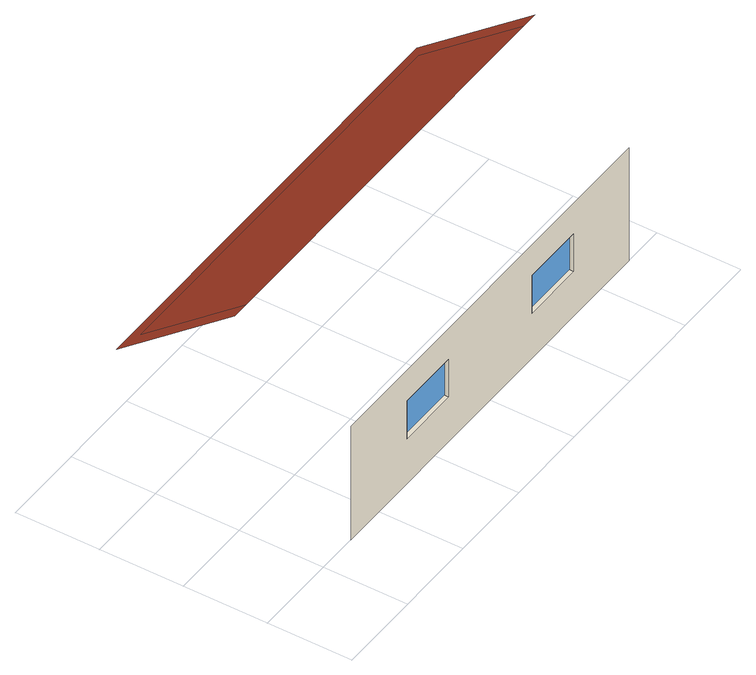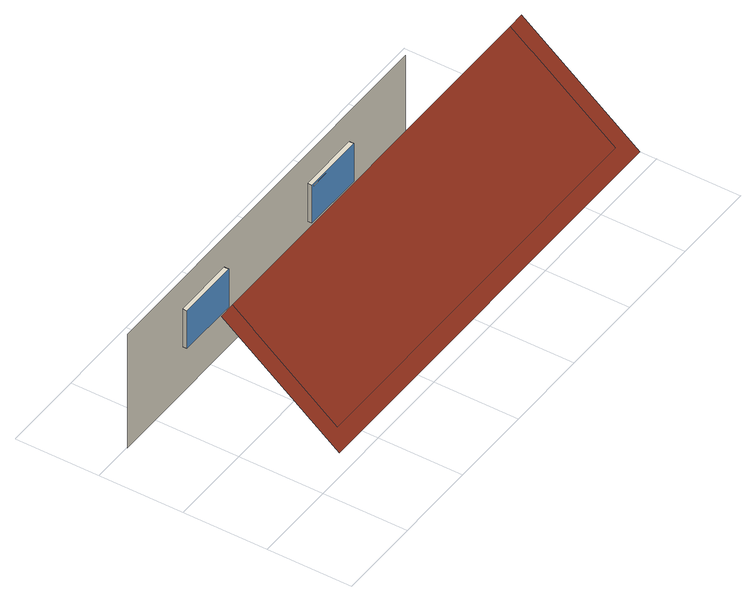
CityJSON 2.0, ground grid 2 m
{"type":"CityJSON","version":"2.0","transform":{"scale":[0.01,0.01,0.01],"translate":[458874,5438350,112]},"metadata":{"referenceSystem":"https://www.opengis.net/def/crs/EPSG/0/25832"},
"CityObjects":{
"building1":{"type":"Building","attributes":{"name":"Example Building LOD3","function":"1000","yearOfConstruction":1985,"roofType":"1030","measuredHeight":5,"storeysAboveGround":1,"storeyHeightsAboveGround":3},"address":[{"country":"Germany","locality":"Eggenstein-Leopoldshafen","thoroughfareNumber":"1","thoroughfareName":"Hermann-von-Helmholtz-Platz","postcode":"76344"}],"geometry":[{"type":"MultiSurface","lod":"3","boundaries":[[[0,1,2,3]],[[4,5,6,7],[0,3,8,9],[10,11,12,13]],[[12,14,15,13]],[[13,15,16,10]],[[9,17,18,0]],[[11,19,14,12]],[[10,16,19,11]],[[3,2,20,8]],[[8,20,17,9]],[[17,20,2,1]],[[15,14,19,16]],[[21,22,23,24]],[[22,21,24,23,25,26,27,28]]],"semantics":{"surfaces":[{"type":"WallSurface"},{"type":"Window"},{"type":"RoofSurface"}],"values":[0,0,0,0,0,0,0,0,0,1,1,2,2]}}]}
},
"vertices":[
[450,0,220],[450,10,220],[450,10,120],[450,0,120],[1100,0,0],[1100,0,300],[100,0,300],[100,0,0],[300,0,120],[300,0,220],[900,0,220],[900,0,120],[750,0,120],[750,0,220],[750,10,120],[750,10,220],[900,10,220],[300,10,220],[450,14,220],[900,10,120],[300,10,120],[100,500,300],[100,250,500],[1100,250,500],[1100,500,300],[1140,250,500],[1140,531,275],[60,531,275],[60,250,500]
]}
